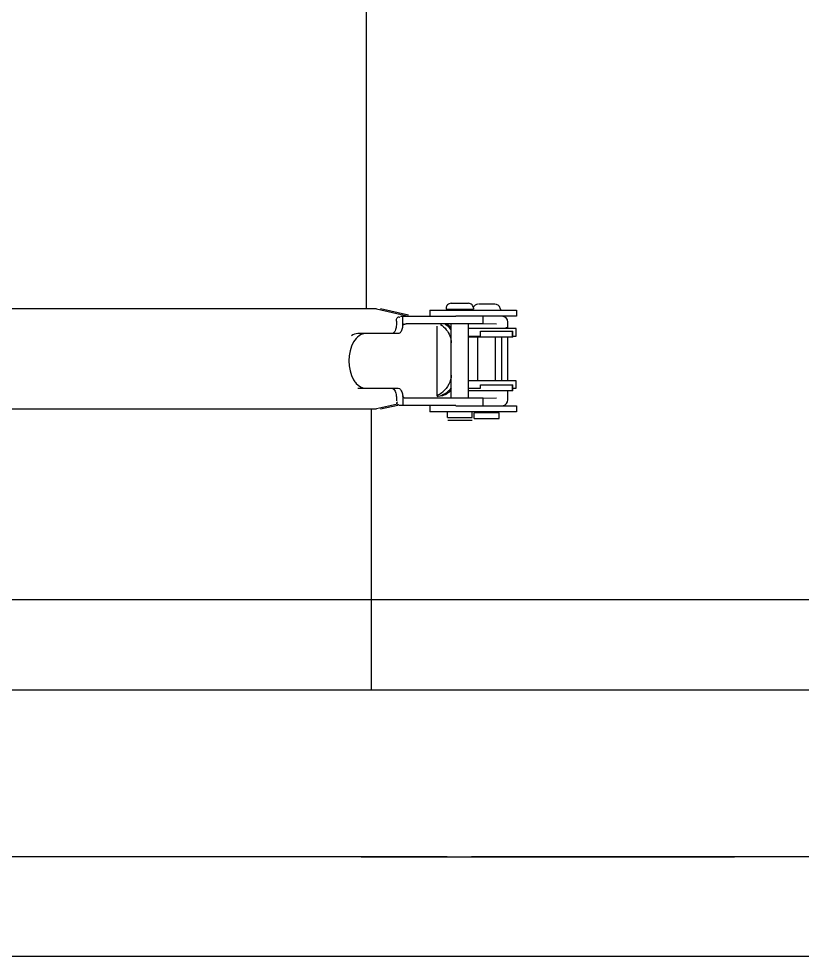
# Model space of a CAD drawing. Header units: millimetres. Extents: x 6781 to 13993, y -7973 to 4183.
# Drawn here: x 7485.9 to 7643.6, y -6001.1 to -5812.4 of the extents above; entities that cross this region are included whole.
import ezdxf

# ---------------------------------------------------------------- set-up
doc = ezdxf.new("R2010")
doc.units = ezdxf.units.MM
doc.header["$LTSCALE"] = 307.34
doc.layers.get('0').update_dxf_attribs({"linetype": 'CONTINUOUS'})

msp = doc.modelspace()

# ---------------------------------------------------------------- linework, layer by layer
at = {"color": 0, "linetype": 'Continuous'}
for p, q in [((7555.95772, -5870.83218), (7555.95772, -5790.89485)), ((7572.95976, -5869.69995), (7576.45217, -5869.69995)), ((7557.91729, -5870.83218), (7355.80517, -5870.83218)), ((7557.91728, -5870.83222), (7564.36231, -5872.26703)), ((7564.40146, -5872.07697), (7558.76339, -5870.83222)), ((7568.70598, -5871.09995), (7568.70598, -5872.28851)), ((7568.70601, -5871.09995), (7586.11607, -5871.09995)), ((7571.95598, -5870.69995), (7571.95598, -5870.84995)), ((7571.95602, -5870.84995), (7572.05454, -5870.89995)), ((7572.05454, -5870.89995), (7577.31605, -5870.89995)), ((7577.31605, -5870.89995), (7577.45593, -5870.84995)), ((7577.45598, -5870.69995), (7577.45598, -5870.84995)), ((7581.7774, -5869.89995), (7578.45481, -5869.89995)), ((7582.8661, -5870.89995), (7582.8661, -5871.04995)), ((7586.1161, -5871.09995), (7586.1161, -5872.29995)), ((7561.94345, -5873.28851), (7561.94345, -5873.78851)), ((7562.80079, -5872.28851), (7573.91794, -5872.28851)), ((7563.22944, -5874.28851), (7563.22944, -5872.28851)), ((7586.11609, -5872.29995), (7573.91794, -5872.29995)), ((7579.37639, -5873.78851), (7579.37639, -5872.29995)), ((7584.36881, -5874.77559), (7584.36881, -5873.49995)), ((7564.0236, -5873.78851), (7579.37639, -5873.78851)), ((7570.12056, -5888.28851), (7570.12056, -5874.28851)), ((7572.95598, -5888.78851), (7572.95598, -5873.78851)), ((7576.45598, -5888.78851), (7576.45598, -5873.78851)), ((7586.02549, -5874.77559), (7576.45598, -5874.77559)), ((7578.84098, -5875.29995), (7585.38084, -5875.29995)), ((7578.84098, -5876.27559), (7578.84098, -5875.29995)), ((7579.37643, -5873.78205), (7582.0949, -5873.79995)), ((7585.28352, -5876.49995), (7585.28352, -5875.29995)), ((7585.38085, -5876.49995), (7585.38085, -5875.29995)), ((7586.02549, -5876.27559), (7586.02549, -5874.77559)), ((7562.32483, -5875.78851), (7554.20433, -5875.78851)), ((7576.45598, -5876.27559), (7578.84098, -5876.27559)), ((7585.38084, -5876.49995), (7576.57286, -5876.49995)), ((7578.3661, -5885.27559), (7578.3661, -5876.49995)), ((7581.8661, -5885.27559), (7581.8661, -5876.49995)), ((7583.16801, -5885.27559), (7583.16801, -5876.49995)), ((7584.32824, -5876.79163), (7584.32824, -5885.27559)), ((7584.36881, -5885.27559), (7584.36881, -5876.49995)), ((7585.37548, -5876.27559), (7586.02548, -5876.27559)), ((7554.20433, -5886.78851), (7562.32483, -5886.78851)), ((7586.02549, -5885.27559), (7576.45598, -5885.27559)), ((7576.45598, -5886.77559), (7578.84098, -5886.77559)), ((7578.84098, -5886.09995), (7585.38084, -5886.09995)), ((7578.84098, -5886.77559), (7578.84098, -5886.09995)), ((7585.28352, -5887.29995), (7585.28352, -5886.09995)), ((7585.37548, -5886.77559), (7586.02548, -5886.77559)), ((7585.38085, -5887.29995), (7585.38085, -5886.09995)), ((7586.02549, -5886.77559), (7586.02549, -5885.27559)), ((7570.15457, -5888.44259), (7570.36708, -5888.39568)), ((7585.38084, -5887.29995), (7576.45598, -5887.29995)), ((7584.36881, -5889.09995), (7584.36881, -5887.29995)), ((7562.16976, -5890.01079), (7557.91728, -5890.95748)), ((7558.76339, -5890.95748), (7562.20877, -5890.19683)), ((7561.94345, -5888.78851), (7561.94345, -5889.28851)), ((7573.91794, -5890.28851), (7562.80079, -5890.28851)), ((7563.22944, -5888.78851), (7563.22944, -5890.28851)), ((7579.37639, -5888.78851), (7564.0236, -5888.78851)), ((7568.70598, -5890.28851), (7568.70598, -5891.49995)), ((7573.91794, -5890.29995), (7586.11609, -5890.29995)), ((7579.37639, -5890.29995), (7579.37639, -5888.78851)), ((7582.0949, -5888.79995), (7579.37677, -5888.82683)), ((7586.1161, -5890.29995), (7586.1161, -5891.49995)), ((7355.80845, -5890.95752), (7557.91729, -5890.95752)), ((7556.95772, -5893.26227), (7556.95772, -5890.95748)), ((7556.95772, -5947.44616), (7556.95772, -5890.95752)), ((7586.11607, -5891.49995), (7568.70601, -5891.49995)), ((7572.20598, -5892.64995), (7572.20598, -5891.54995)), ((7577.20598, -5892.64995), (7577.20598, -5891.54995)), ((7577.6161, -5892.84995), (7577.6161, -5891.74995)), ((7577.61611, -5891.74995), (7578.02027, -5891.69995)), ((7578.02027, -5891.69995), (7582.26237, -5891.69995)), ((7582.26237, -5891.69995), (7582.6161, -5891.74995)), ((7582.6161, -5892.84995), (7582.6161, -5891.74995)), ((7572.20607, -5892.64995), (7572.29999, -5892.69995)), ((7577.20585, -5893.26357), (7572.29995, -5893.26326)), ((7572.29999, -5892.69995), (7577.02116, -5892.69995)), ((7577.02116, -5892.69995), (7577.20589, -5892.64995)), ((7577.61611, -5892.84995), (7578.02027, -5892.89995)), ((7578.02027, -5892.89995), (7582.26237, -5892.89995)), ((7582.26237, -5892.89995), (7582.6161, -5892.84995)), ((7747.44946, -5929.34355), (7166.46597, -5929.34355)), ((7166.46597, -5947.44616), (7747.44946, -5947.44616)), ((7572.18702, -5981.03914), (7184.45728, -5981.05618)), ((7735.86534, -5981.0659), (7577.09292, -5981.03946)), ((7184.45701, -6001.05617), (7735.86507, -6001.0659))]:
    msp.add_line(p, q, dxfattribs=at)
msp.add_line((7554.86228, -5981.0399), (7630.01706, -5981.04827))
for points in [[(7584.31727, -5876.59717), (7584.32564, -5876.66477), (7584.33008, -5876.74239), (7584.32824, -5876.79163)], [(7563.20162, -5888.29964), (7563.21449, -5888.53956), (7563.22944, -5888.78851)]]:
    msp.add_lwpolyline(points, dxfattribs=at)
for centre, radius, start, end in [((7572.95598, -5870.69995), 1, 89.9997127, 180), ((7576.45598, -5870.69995), 1, 0, 90.0002737), ((7578.3661, -5870.89995), 1, 89.9997859, 163.9378474), ((7581.8661, -5870.89995), 1, 0, 90.0002266), ((7583.16881, -5873.49995), 1.2, 0, 90), ((7569.35046, -5877.8983), 4.62162, 38.7693892, 58.1973488), ((7569.77898, -5877.8866), 4.6, 45.6182847, 60.2555867), ((7568.42459, -5883.95224), 4.5551, 291.3209978, 295.0584448), ((7568.42424, -5883.95671), 4.55121, 295.0862878, 309.0660982), ((7569.77898, -5883.90311), 4.6, 285.7729672, 314.3815853), ((7583.16881, -5889.09995), 1.2, 284.9034592, 0)]:
    msp.add_arc(centre, radius, start, end, dxfattribs=at)
for points, knots in [([(7561.94345, -5873.28851), (7561.94345, -5873.20505), (7561.96051, -5873.03235), (7562.00202, -5872.86372), (7562.03213, -5872.77967)], [0, 0, 0, 0, 0.483150652, 1, 1, 1, 1]), ([(7562.03213, -5872.77967), (7562.06441, -5872.68957), (7562.13183, -5872.52988), (7562.29559, -5872.4241), (7562.371, -5872.42407)], [0, 0, 0, 0, 0.559349146, 1, 1, 1, 1]), ([(7562.371, -5872.42407), (7562.41218, -5872.42405), (7562.50822, -5872.45147), (7562.58534, -5872.51122), (7562.62572, -5872.5485)], [0, 0, 0, 0, 0.428359753, 1, 1, 1, 1]), ([(7561.82485, -5874.78604), (7561.78857, -5874.92804), (7561.70396, -5875.18512), (7561.57174, -5875.4238), (7561.49569, -5875.52059)], [0, 0, 0, 0, 0.54349771, 1, 1, 1, 1]), ([(7563.11065, -5874.78575), (7563.07431, -5874.92777), (7562.98953, -5875.18491), (7562.8571, -5875.4236), (7562.78092, -5875.5204)], [0, 0, 0, 0, 0.543408366, 1, 1, 1, 1]), ([(7563.22944, -5874.28851), (7563.22944, -5874.24825), (7563.24278, -5874.1684), (7563.28282, -5874.0985), (7563.30659, -5874.06785)], [0, 0, 0, 0, 0.50926604, 1, 1, 1, 1]), ([(7563.30659, -5874.06785), (7563.35629, -5874.00378), (7563.49719, -5873.90085), (7563.65723, -5873.84508), (7563.74212, -5873.82429)], [0, 0, 0, 0, 0.481266597, 1, 1, 1, 1]), ([(7563.74212, -5873.82429), (7563.79032, -5873.81248), (7563.88371, -5873.79527), (7563.97848, -5873.78852), (7564.0236, -5873.78851)], [0, 0, 0, 0, 0.523781134, 1, 1, 1, 1]), ([(7584.05581, -5874.52044), (7584.06, -5874.56655), (7584.07063, -5874.65889), (7584.08514, -5874.7507), (7584.0935, -5874.79655)], [0, 0, 0, 0, 0.498388383, 1, 1, 1, 1]), ([(7561.49569, -5875.52059), (7561.45574, -5875.57143), (7561.37231, -5875.6605), (7561.26915, -5875.72737), (7561.21741, -5875.74997)], [0, 0, 0, 0, 0.53383741, 1, 1, 1, 1]), ([(7562.78092, -5875.5204), (7562.71971, -5875.59819), (7562.58826, -5875.72875), (7562.40679, -5875.78851), (7562.32483, -5875.78851)], [0, 0, 0, 0, 0.547061005, 1, 1, 1, 1]), ([(7553.34485, -5885.09966), (7553.4975, -5885.35529), (7554.06155, -5886.1645), (7555.03477, -5886.78851), (7555.73474, -5886.78851)], [0, 0, 0, 0, 0.298418963, 1, 1, 1, 1]), ([(7561.04059, -5886.78851), (7561.33071, -5886.78851), (7561.66703, -5887.25289), (7561.78883, -5887.64983), (7561.82506, -5887.79183)], [0, 0, 0, 0, 0.664402421, 1, 1, 1, 1]), ([(7563.03163, -5887.53338), (7563.07843, -5887.65035), (7563.16401, -5887.89999), (7563.21438, -5888.15971), (7563.22944, -5888.29618)], [0, 0, 0, 0, 0.478496388, 1, 1, 1, 1]), ([(7563.30934, -5888.50625), (7563.30934, -5888.48449), (7563.31485, -5888.437), (7563.3284, -5888.39133), (7563.33718, -5888.36717)], [0, 0, 0, 0, 0.458416461, 1, 1, 1, 1]), ([(7564.0236, -5888.78851), (7563.87279, -5888.78845), (7563.61489, -5888.82623), (7563.30934, -5888.6275), (7563.30934, -5888.50625)], [0, 0, 0, 0, 0.554303752, 1, 1, 1, 1]), ([(7562.05878, -5889.78791), (7562.05878, -5889.74052), (7562.07998, -5889.63402), (7562.13133, -5889.53958), (7562.16404, -5889.49062)], [0, 0, 0, 0, 0.445963909, 1, 1, 1, 1])]:
    msp.add_open_spline(points, degree=3, knots=knots, dxfattribs=at)
for points in [[(7561.94345, -5873.78851), (7561.94345, -5874.12336), (7561.90772, -5874.46161), (7561.82485, -5874.78604)], [(7563.22944, -5873.78851), (7563.22944, -5874.12327), (7563.19364, -5874.46143), (7563.11065, -5874.78575)], [(7570.83299, -5873.97117), (7571.27209, -5874.24503), (7571.66902, -5874.60014), (7571.99085, -5875.0054)], [(7571.99085, -5875.0054), (7572.57859, -5875.74549), (7572.94133, -5876.71552), (7572.98816, -5877.65944)], [(7554.20433, -5875.78851), (7553.74638, -5875.78851), (7553.27956, -5875.97135), (7552.90501, -5876.23483)], [(7554.44709, -5876.23402), (7553.99515, -5876.55433), (7553.62885, -5877.00212), (7553.34492, -5877.47776)], [(7555.73474, -5875.78851), (7555.28056, -5875.78851), (7554.81764, -5875.9714), (7554.44709, -5876.23402)], [(7553.34492, -5877.47776), (7552.04268, -5879.65927), (7552.04231, -5882.91834), (7553.34485, -5885.09966)], [(7572.98817, -5884.13012), (7572.92607, -5885.3832), (7572.26626, -5886.69926), (7571.29248, -5887.49035)], [(7562.32483, -5886.78851), (7562.66711, -5886.78851), (7562.9045, -5887.21559), (7563.03163, -5887.53338)], [(7571.78715, -5887.81854), (7572.26525, -5887.52282), (7572.69487, -5887.1312), (7573.03376, -5886.68267)], [(7561.82506, -5887.79183), (7561.90777, -5888.116), (7561.94345, -5888.45395), (7561.94345, -5888.78851)], [(7570.36708, -5888.39568), (7570.86602, -5888.28549), (7571.3526, -5888.08732), (7571.78715, -5887.81854)], [(7562.80079, -5890.28851), (7562.50243, -5890.28839), (7562.05878, -5890.08627), (7562.05878, -5889.78791)]]:
    msp.add_open_spline(points, degree=3, dxfattribs=at)

doc.saveas('drawing.dxf')
